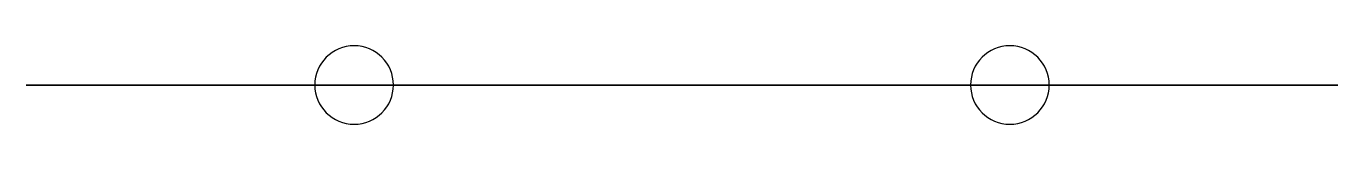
# Model space of a CAD drawing. Header units: millimetres. Extents: x -50 to 50, y -3 to 3.
import ezdxf

# ---------------------------------------------------------------- set-up
doc = ezdxf.new("R2010")
doc.units = ezdxf.units.MM
doc.layers.add('Sketch001', color=7, linetype='CONTINUOUS')

msp = doc.modelspace()

# ---------------------------------------------------------------- linework, layer by layer
at = {"layer": 'Sketch001'}
for p, q in [((50, 0, -100), (-50, 0, -100)), ((-50, 0, -100), (-50, 0, 96)), ((-28, 0, 80.03), (-28, 0, -79.97)), ((-22, 0, -79.97), (-22, 0, 80.03)), ((22, 0, 80), (22, 0, -80)), ((28, 0, -80), (28, 0, 80)), ((50, 0, 96), (50, 0, -100)), ((-50, 0, 96), (-36.5, 0, 96)), ((-36.5, 0, 96), (-36.5, 0, 100)), ((-36.5, 0, 100), (-12.5, 0, 100)), ((-12.5, 0, 100), (-12.5, 0, 96)), ((-12.5, 0, 96), (12.5, 0, 96)), ((12.5, 0, 96), (12.5, 0, 100)), ((12.5, 0, 100), (36.5, 0, 100)), ((36.5, 0, 100), (36.5, 0, 96)), ((36.5, 0, 96), (50, 0, 96))]:
    msp.add_line(p, q, dxfattribs=at)
for centre, start, end in [((-25, 0, -79.97), 0, 180), ((25, 0, -80), 0, 180), ((-25, 0, 80.03), 180, 0), ((25, 0, 80), 180, 0)]:
    msp.add_arc(centre, 3, start, end, dxfattribs=at)

doc.saveas('drawing.dxf')
